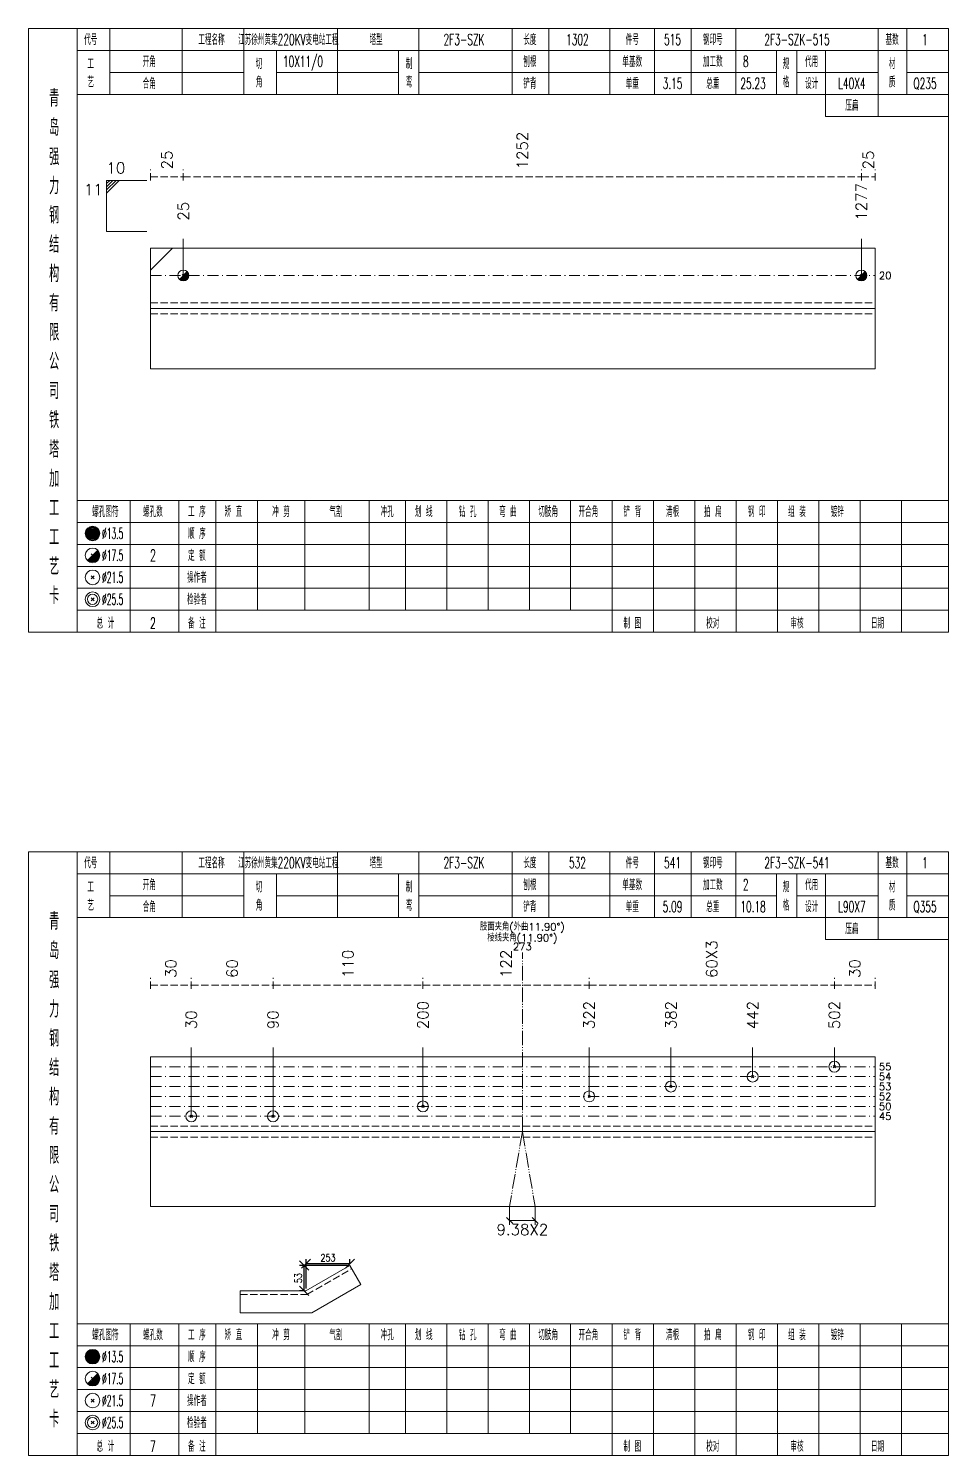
# Model space of a CAD drawing. Extents: x 0 to 4623, y -1159 to 4890.
# Drawn here: x 0 to 251.4, y 2025 to 2415 of the extents above; entities that cross this region are included whole.
import ezdxf
from ezdxf.enums import TextEntityAlignment as Align

# ---------------------------------------------------------------- set-up
doc = ezdxf.new("R2010")
doc.units = 0
doc.header["$MEASUREMENT"] = 0
for name, pattern in [('一点画线', [5.2, 3, -1, 0.2, -1]), ('制弯线', [5.9, 4, -0.5, 0.2, -0.5, 0.2, -0.5]), ('虚线', [2.75, 2, -0.75])]:
    doc.linetypes.add(name, pattern=pattern)
doc.layers.get('0').update_dxf_attribs({"linetype": 'CONTINUOUS', "lineweight": 25})
doc.layers.get('Defpoints').update_dxf_attribs({"linetype": 'CONTINUOUS'})
for name, color, linetype, lineweight in [('1', 7, 'CONTINUOUS', 25), ('2', 7, 'CONTINUOUS', 25), ('4', 7, 'CONTINUOUS', 25), ('5', 7, 'CONTINUOUS', 25)]:
    doc.layers.add(name, color=color, linetype=linetype, lineweight=lineweight)
doc.styles.add('DimFont', font='simplex.shx', dxfattribs={"width": 0.8, "bigfont": 'gbhzfs.shx'})
doc.styles.get("Standard").update_dxf_attribs({"font": 'simplex.shx', "width": 0.7, "height": 3, "bigfont": 'gbhzfs.shx'})
doc.dimstyles.new('DHDxfDimStyleOblique', dxfattribs={"dimtxt": 2.5, "dimasz": 2.5, "dimexe": 1.25, "dimexo": 0.625, "dimtad": 2, "dimtxsty": 'DimFont', "dimblk": 'OBLIQUE', "dimblk1": 'OBLIQUE', "dimblk2": 'OBLIQUE', "dimcen": 2.5, "dimadec": 0, "dimazin": 0, "dimtfac": 1, "dimtmove": 0, "dimatfit": 3, "dimfxl": 0, "dimarcsym": 0})

# ---------------------------------------------------------------- blocks, each defined once
blk = doc.blocks.new('_OBLIQUE')
at = {"color": 0, "linetype": 'ByBlock', "lineweight": -2}
blk.add_line((-0.5, -0.5), (0.5, 0.5), dxfattribs=at)
blk = doc.blocks.new('*D13')
at = {"layer": '2', "color": 7, "linetype": 'Continuous', "lineweight": -2}
for p, q in [((75.83, 2070.62), (75.83, 2078.68)), ((75.83, 2077.43), (87.83, 2077.43)), ((87.83, 2077.55), (87.83, 2078.68))]:
    blk.add_line(p, q, dxfattribs=at)
at = {"layer": 'Defpoints', "color": 0, "linetype": 'Continuous'}
for p in [(87.83, 2077.43), (87.83, 2076.93), (75.83, 2070)]:
    blk.add_point(p, dxfattribs=at)
at = {"layer": '2', "color": 7, "linetype": 'Continuous', "lineweight": -2, "xscale": 2.5, "yscale": 2.5, "zscale": 2.5, "rotation": 180}
blk.add_blockref('_OBLIQUE', (75.83, 2077.43), dxfattribs=at)
at = {"layer": '2', "color": 7, "linetype": 'Continuous', "lineweight": -2, "xscale": 2.5, "yscale": 2.5, "zscale": 2.5}
blk.add_blockref('_OBLIQUE', (87.83, 2077.43), dxfattribs=at)
at = {"layer": '2', "color": 7, "linetype": 'Continuous', "lineweight": 13, "insert": (81.83, 2079.05), "char_height": 2, "attachment_point": 5, "line_spacing_factor": 0.6, "style": 'DimFont'}
blk.add_mtext('253', dxfattribs=at)
blk = doc.blocks.new('*D14')
at = {"layer": '2', "color": 7, "linetype": 'Continuous', "lineweight": -2}
for p, q in [((87.2, 2076.93), (74.08, 2076.93)), ((75.33, 2070), (75.33, 2076.93)), ((75.2, 2070), (74.08, 2070))]:
    blk.add_line(p, q, dxfattribs=at)
at = {"layer": 'Defpoints', "color": 0, "linetype": 'Continuous'}
for p in [(75.33, 2076.93), (87.83, 2076.93), (75.83, 2070)]:
    blk.add_point(p, dxfattribs=at)
at = {"layer": '2', "color": 7, "linetype": 'Continuous', "lineweight": -2, "xscale": 2.5, "yscale": 2.5, "zscale": 2.5}
for p, rotation in [((75.33, 2076.93), 90), ((75.33, 2070), 270)]:
    blk.add_blockref('_OBLIQUE', p, dxfattribs=dict(at, rotation=rotation))
at = {"layer": '2', "color": 7, "linetype": 'Continuous', "lineweight": 13, "insert": (73.7, 2073.46), "char_height": 2, "attachment_point": 5, "rotation": 90, "line_spacing_factor": 0.6, "style": 'DimFont'}
blk.add_mtext('53', dxfattribs=at)
blk = doc.blocks.new('孔21.5')
at = {"layer": '5', "color": 7, "linetype": 'Continuous', "lineweight": 13}
for p, q in [((-0.2, -0.2), (0.2, 0.2)), ((-0.2, 0.2), (0.2, -0.2))]:
    blk.add_line(p, q, dxfattribs=at)
blk.add_circle((0, 0), 1, dxfattribs=at)
blk = doc.blocks.new('孔17.5')
at = {"layer": '5', "color": 7, "linetype": 'Continuous', "lineweight": 13}
for p, q in [((-0.707, -0.707), (0.707, 0.707)), ((-0.2, 0.2), (0.2, -0.2))]:
    blk.add_line(p, q, dxfattribs=at)
blk.add_circle((0, 0), 1, dxfattribs=at)
for radius in [0.9, 0.8, 0.7, 0.6, 0.5, 0.4, 0.3, 0.2, 0.1]:
    blk.add_arc((0, 0), radius, 225, 45, dxfattribs=at)

msp = doc.modelspace()

# ---------------------------------------------------------------- linework, layer by layer
at = {"color": 8, "linetype": '虚线', "lineweight": 9}
for p, q in [((33.3, 2373.5), (33.3, 2376.5)), ((42.3, 2373.5), (42.3, 2376.5)), ((42.3, 2373.5), (42.3, 2376.5)), ((227.596, 2373.5), (227.596, 2376.5)), ((227.596, 2373.5), (227.596, 2376.5)), ((231.4, 2373.5), (231.4, 2376.5)), ((33.3, 2374.5), (42.3, 2374.5)), ((42.3, 2374.5), (227.596, 2374.5)), ((227.596, 2374.5), (231.4, 2374.5)), ((33.3, 2152.5), (33.3, 2155.5)), ((33.3, 2153.5), (44.471, 2153.5)), ((44.471, 2152.5), (44.471, 2155.5)), ((44.471, 2152.5), (44.471, 2155.5)), ((44.471, 2153.5), (66.813, 2153.5)), ((66.813, 2152.5), (66.813, 2155.5)), ((66.813, 2152.5), (66.813, 2155.5)), ((66.813, 2153.5), (107.774, 2153.5)), ((107.774, 2152.5), (107.774, 2155.5)), ((107.774, 2152.5), (107.774, 2155.5)), ((107.774, 2153.5), (153.203, 2153.5)), ((153.203, 2152.5), (153.203, 2155.5)), ((153.203, 2152.5), (153.203, 2155.5)), ((153.203, 2153.5), (220.229, 2153.5)), ((220.229, 2152.5), (220.229, 2155.5)), ((220.229, 2152.5), (220.229, 2155.5)), ((220.229, 2153.5), (231.4, 2153.5)), ((231.4, 2152.5), (231.4, 2155.5))]:
    msp.add_line(p, q, dxfattribs=at)
at = {"color": 7, "linetype": 'Continuous', "lineweight": 13}
for p, q in [((21.3, 2373.5), (32.3, 2373.5)), ((21.3, 2359.5), (21.3, 2373.5)), ((22.175, 2373.5), (21.3, 2372.625)), ((23.05, 2373.5), (21.3, 2371.75)), ((23.925, 2373.5), (21.3, 2370.875)), ((24.8, 2373.5), (21.3, 2370)), ((21.3, 2359.5), (32.3, 2359.5)), ((42.3, 2347.5), (42.3, 2357.5)), ((227.596, 2347.5), (227.596, 2357.5)), ((33.3, 2349), (39.3, 2355)), ((44.471, 2117.692), (44.471, 2136.5)), ((66.813, 2117.692), (66.813, 2136.5)), ((107.774, 2120.406), (107.774, 2136.5)), ((153.203, 2123.121), (153.203, 2136.5)), ((175.545, 2125.835), (175.545, 2136.5)), ((197.887, 2128.549), (197.887, 2136.5)), ((220.229, 2131.263), (220.229, 2136.5)), ((131.464, 2093.022), (131.464, 2088.022)), ((138.449, 2093.022), (138.449, 2088.022)), ((132.312, 2088.374), (130.615, 2090.071)), ((131.464, 2089.222), (138.449, 2089.222)), ((139.298, 2088.374), (137.601, 2090.071))]:
    msp.add_line(p, q, dxfattribs=at)
at = {"color": 7, "linetype": 'Continuous', "lineweight": 18}
for p, q in [((33.3, 2355), (33.3, 2322)), ((33.3, 2355), (231.4, 2355)), ((231.4, 2355), (231.4, 2322)), ((33.3, 2338.5), (231.4, 2338.5)), ((33.3, 2133.978), (33.3, 2093.022)), ((33.3, 2133.978), (231.4, 2133.978)), ((231.4, 2133.978), (231.4, 2093.022)), ((33.3, 2113.5), (231.4, 2113.5))]:
    msp.add_line(p, q, dxfattribs=at)
at = {"color": 3, "linetype": '一点画线', "lineweight": 13}
for p, q in [((33.3, 2347.5), (231.4, 2347.5)), ((33.3, 2131.263), (231.4, 2131.263)), ((33.3, 2128.549), (231.4, 2128.549)), ((33.3, 2125.835), (231.4, 2125.835)), ((33.3, 2123.121), (231.4, 2123.121)), ((33.3, 2120.406), (231.4, 2120.406)), ((33.3, 2117.692), (231.4, 2117.692))]:
    msp.add_line(p, q, dxfattribs=at)
at = {"color": 1, "linetype": '虚线', "lineweight": 18}
for p, q in [((33.3, 2340), (231.4, 2340)), ((33.3, 2337), (231.4, 2337)), ((33.3, 2114.978), (231.4, 2114.978)), ((33.3, 2112.022), (231.4, 2112.022))]:
    msp.add_line(p, q, dxfattribs=at)
at = {"color": 190, "linetype": '制弯线', "lineweight": 13}
for q in [(134.957, 2162.5), (131.464, 2093.022), (138.449, 2093.022)]:
    msp.add_line((134.957, 2113.5), q, dxfattribs=at)
at = {"layer": '1', "color": 7, "linetype": 'Continuous', "lineweight": 18}
for p, q in [((33.3, 2322), (231.4, 2322)), ((33.3, 2093.022), (231.4, 2093.022))]:
    msp.add_line(p, q, dxfattribs=at)
at = {"layer": '2', "color": 7, "linetype": 'Continuous', "lineweight": 13}
for p, q in [((75.825, 2070), (87.825, 2076.928)), ((87.825, 2076.928), (90.825, 2071.732)), ((90.825, 2071.732), (77.433, 2064)), ((57.825, 2070), (75.825, 2070)), ((57.825, 2064), (57.825, 2070)), ((77.433, 2064), (57.825, 2064))]:
    msp.add_line(p, q, dxfattribs=at)
at = {"layer": '2', "color": 1, "linetype": '虚线', "lineweight": 13}
for p, q in [((76.093, 2069), (88.325, 2076.062)), ((57.825, 2069), (76.093, 2069))]:
    msp.add_line(p, q, dxfattribs=at)
at = {"layer": '4', "color": 1, "linetype": 'Continuous', "lineweight": 18}
for p, q in [((13.3, 2250), (13.3, 2415)), ((22.2, 2397), (22.2, 2415)), ((42, 2397), (42, 2415)), ((58.8, 2397), (58.8, 2415)), ((84.4, 2397), (84.4, 2415)), ((106.7, 2397), (106.7, 2415)), ((132.2, 2397), (132.2, 2415)), ((142.2, 2397), (142.2, 2415)), ((158.9, 2397), (158.9, 2415)), ((171.1, 2397), (171.1, 2415)), ((181.1, 2397), (181.1, 2415)), ((193.3, 2397), (193.3, 2415)), ((232.2, 2391), (232.2, 2415)), ((240, 2397), (240, 2415)), ((13.3, 2409), (251.4, 2409)), ((67.8, 2397), (67.8, 2409)), ((101.1, 2397), (101.1, 2409)), ((204.4, 2397), (204.4, 2409)), ((210, 2397), (210, 2409)), ((217.8, 2391), (217.8, 2409)), ((22.2, 2403), (58.8, 2403)), ((67.8, 2403), (101.1, 2403)), ((106.7, 2403), (204.4, 2403)), ((210, 2403), (232.2, 2403)), ((240, 2403), (251.4, 2403)), ((13.3, 2397), (251.4, 2397)), ((217.8, 2391), (251.4, 2391)), ((13.3, 2286), (251.4, 2286)), ((27.8, 2250), (27.8, 2286)), ((41.1, 2250), (41.1, 2286)), ((51.2, 2250), (51.2, 2286)), ((62.6, 2256), (62.6, 2286)), ((75.5, 2256), (75.5, 2286)), ((93.1, 2256), (93.1, 2286)), ((103, 2256), (103, 2286)), ((114.3, 2256), (114.3, 2286)), ((125.6, 2256), (125.6, 2286)), ((136.9, 2256), (136.9, 2286)), ((148.1, 2256), (148.1, 2286)), ((159.5, 2256), (159.5, 2286)), ((170.8, 2256), (170.8, 2286)), ((182.1, 2256), (182.1, 2286)), ((193.4, 2256), (193.4, 2286)), ((204.7, 2256), (204.7, 2286)), ((216, 2256), (216, 2286)), ((227.3, 2256), (227.3, 2286)), ((238.6, 2256), (238.6, 2286)), ((13.3, 2280), (251.4, 2280)), ((13.3, 2274), (251.4, 2274)), ((13.3, 2268), (251.4, 2268)), ((13.3, 2262), (251.4, 2262)), ((13.3, 2256), (251.4, 2256)), ((159.5, 2250), (159.5, 2256)), ((170.8, 2250), (170.8, 2256)), ((182.1, 2250), (182.1, 2256)), ((193.4, 2250), (193.4, 2256)), ((204.7, 2250), (204.7, 2256)), ((216, 2250), (216, 2256)), ((227.3, 2250), (227.3, 2256)), ((238.6, 2250), (238.6, 2256)), ((13.3, 2025), (13.3, 2190)), ((22.2, 2172), (22.2, 2190)), ((42, 2172), (42, 2190)), ((58.8, 2172), (58.8, 2190)), ((84.4, 2172), (84.4, 2190)), ((106.7, 2172), (106.7, 2190)), ((132.2, 2172), (132.2, 2190)), ((142.2, 2172), (142.2, 2190)), ((158.9, 2172), (158.9, 2190)), ((171.1, 2172), (171.1, 2190)), ((181.1, 2172), (181.1, 2190)), ((193.3, 2172), (193.3, 2190)), ((232.2, 2166), (232.2, 2190)), ((240, 2172), (240, 2190)), ((13.3, 2184), (251.4, 2184)), ((67.8, 2172), (67.8, 2184)), ((101.1, 2172), (101.1, 2184)), ((204.4, 2172), (204.4, 2184)), ((210, 2172), (210, 2184)), ((217.8, 2166), (217.8, 2184)), ((22.2, 2178), (58.8, 2178)), ((67.8, 2178), (101.1, 2178)), ((106.7, 2178), (204.4, 2178)), ((210, 2178), (232.2, 2178)), ((240, 2178), (251.4, 2178)), ((13.3, 2172), (251.4, 2172)), ((217.8, 2166), (251.4, 2166)), ((13.3, 2061), (251.4, 2061)), ((27.8, 2025), (27.8, 2061)), ((41.1, 2025), (41.1, 2061)), ((51.2, 2025), (51.2, 2061)), ((62.6, 2031), (62.6, 2061)), ((75.5, 2031), (75.5, 2061)), ((93.1, 2031), (93.1, 2061)), ((103, 2031), (103, 2061)), ((114.3, 2031), (114.3, 2061)), ((125.6, 2031), (125.6, 2061)), ((136.9, 2031), (136.9, 2061)), ((148.1, 2031), (148.1, 2061)), ((159.5, 2031), (159.5, 2061)), ((170.8, 2031), (170.8, 2061)), ((182.1, 2031), (182.1, 2061)), ((193.4, 2031), (193.4, 2061)), ((204.7, 2031), (204.7, 2061)), ((216, 2031), (216, 2061)), ((227.3, 2031), (227.3, 2061)), ((238.6, 2031), (238.6, 2061)), ((13.3, 2055), (251.4, 2055)), ((13.3, 2049), (251.4, 2049)), ((13.3, 2043), (251.4, 2043)), ((13.3, 2037), (251.4, 2037)), ((13.3, 2031), (251.4, 2031)), ((159.5, 2025), (159.5, 2031)), ((170.8, 2025), (170.8, 2031)), ((182.1, 2025), (182.1, 2031)), ((193.4, 2025), (193.4, 2031)), ((204.7, 2025), (204.7, 2031)), ((216, 2025), (216, 2031)), ((227.3, 2025), (227.3, 2031)), ((238.6, 2025), (238.6, 2031))]:
    msp.add_line(p, q, dxfattribs=at)
at = {"layer": '4', "color": 7, "linetype": 'Continuous', "lineweight": 13}
for p, q in [((17.3, 2276.8), (17.7, 2277.2)), ((17.7, 2276.8), (17.3, 2277.2)), ((16.086, 2269.586), (18.914, 2272.414)), ((17.1, 2271.4), (17.9, 2270.6)), ((17.1, 2264.6), (17.9, 2265.4)), ((17.1, 2265.4), (17.9, 2264.6)), ((17.1, 2258.6), (17.9, 2259.4)), ((17.1, 2259.4), (17.9, 2258.6)), ((17.3, 2051.8), (17.7, 2052.2)), ((17.7, 2051.8), (17.3, 2052.2)), ((16.086, 2044.586), (18.914, 2047.414)), ((17.1, 2046.4), (17.9, 2045.6)), ((17.1, 2039.6), (17.9, 2040.4)), ((17.1, 2040.4), (17.9, 2039.6)), ((17.1, 2033.6), (17.9, 2034.4)), ((17.1, 2034.4), (17.9, 2033.6))]:
    msp.add_line(p, q, dxfattribs=at)
at = {"layer": '4', "color": 1, "linetype": 'Continuous', "lineweight": 18}
for points in [[(0, 2415), (0, 2250), (251.4, 2250), (251.4, 2415)], [(0, 2190), (0, 2025), (251.4, 2025), (251.4, 2190)]]:
    msp.add_lwpolyline(points, close=True, dxfattribs=at)
at = {"layer": '4', "color": 7, "linetype": 'Continuous', "lineweight": 13}
for centre, radius in [((17.5, 2277), 2), ((17.5, 2277), 1.8), ((17.5, 2277), 1.6), ((17.5, 2277), 1.4), ((17.5, 2277), 1.2), ((17.5, 2277), 1), ((17.5, 2277), 0.8), ((17.5, 2277), 0.6), ((17.5, 2277), 0.4), ((17.5, 2277), 0.2), ((17.5, 2271), 2), ((17.5, 2265), 2), ((17.5, 2259), 2), ((17.5, 2259), 1.4), ((17.5, 2052), 2), ((17.5, 2052), 1.8), ((17.5, 2052), 1.6), ((17.5, 2052), 1.4), ((17.5, 2052), 1.2), ((17.5, 2052), 1), ((17.5, 2052), 0.8), ((17.5, 2052), 0.6), ((17.5, 2052), 0.4), ((17.5, 2052), 0.2), ((17.5, 2046), 2), ((17.5, 2040), 2), ((17.5, 2034), 2), ((17.5, 2034), 1.4)]:
    msp.add_circle(centre, radius, dxfattribs=at)
for centre, radius in [((17.5, 2271), 1.8), ((17.5, 2271), 1.6), ((17.5, 2271), 1.4), ((17.5, 2271), 1.2), ((17.5, 2271), 1), ((17.5, 2271), 0.8), ((17.5, 2271), 0.6), ((17.5, 2271), 0.4), ((17.5, 2271), 0.2), ((17.5, 2046), 1.8), ((17.5, 2046), 1.6), ((17.5, 2046), 1.4), ((17.5, 2046), 1.2), ((17.5, 2046), 1), ((17.5, 2046), 0.8), ((17.5, 2046), 0.6), ((17.5, 2046), 0.4), ((17.5, 2046), 0.2)]:
    msp.add_arc(centre, radius, 225, 45, dxfattribs=at)

# ---------------------------------------------------------------- block references
at = {"color": 7, "linetype": 'Continuous', "lineweight": 13, "xscale": 1.5, "yscale": 1.5, "zscale": 1.5}
for name, p in [('孔17.5', (42.3, 2347.5)), ('孔17.5', (227.596, 2347.5)), ('孔21.5', (197.887, 2128.549)), ('孔21.5', (220.229, 2131.263)), ('孔21.5', (175.545, 2125.835)), ('孔21.5', (107.774, 2120.406)), ('孔21.5', (153.203, 2123.121)), ('孔21.5', (44.471, 2117.692)), ('孔21.5', (66.813, 2117.692))]:
    msp.add_blockref(name, p, dxfattribs=at)

# ---------------------------------------------------------------- texts
at = {"color": 8, "linetype": 'Continuous', "lineweight": 9}
for s, p in [('1252', (134.948, 2376.5)), ('25', (37.8, 2376.5)), ('25', (229.498, 2376.5)), ('60X3', (186.716, 2155.5)), ('110', (87.293, 2155.5)), ('122', (130.488, 2155.5)), ('30', (38.886, 2155.5)), ('60', (55.642, 2155.5)), ('30', (225.814, 2155.5))]:
    msp.add_text(s, height=3, rotation=90, dxfattribs=at).set_placement(p, align=Align.MIDDLE_LEFT)
at = {"color": 7, "linetype": 'Continuous', "lineweight": 13}
msp.add_text('10', height=3, dxfattribs=at).set_placement((21.3, 2374.5), align=Align.BOTTOM_LEFT)
msp.add_text('11', height=3, dxfattribs=at).set_placement((20.3, 2372.5), align=Align.TOP_RIGHT)
for s, p in [('1277', (227.596, 2362.5)), ('25', (42.3, 2362.5)), ('30', (44.471, 2141.5)), ('90', (66.813, 2141.5)), ('200', (107.774, 2141.5)), ('322', (153.203, 2141.5)), ('382', (175.545, 2141.5)), ('442', (197.887, 2141.5)), ('502', (220.229, 2141.5))]:
    msp.add_text(s, height=3, rotation=90, dxfattribs=at).set_placement(p, align=Align.MIDDLE_LEFT)
for s, p in [('20', (232.4, 2347.5)), ('55', (232.4, 2131.263)), ('54', (232.4, 2128.549)), ('53', (232.4, 2125.835)), ('52', (232.4, 2123.121)), ('50', (232.4, 2120.406)), ('45', (232.4, 2117.692))]:
    msp.add_text(s, height=2, dxfattribs=at).set_placement(p, align=Align.MIDDLE_LEFT)
msp.add_text('肢面夹角(外曲11.90%%d)', height=2, dxfattribs=at).set_placement((134.957, 2170.5), align=Align.TOP_CENTER)
for s, height, p in [('棱线夹角(11.90%%d)', 2, (134.957, 2166.5)), ('9.38X2', 3, (134.957, 2086.722))]:
    msp.add_text(s, height=height, dxfattribs=at).set_placement(p, align=Align.MIDDLE_CENTER)
msp.add_text('273', height=2, dxfattribs=at).set_placement((134.957, 2162.5), align=Align.BOTTOM_CENTER)
at = {"layer": '4', "color": 1, "linetype": 'Continuous', "lineweight": 13}
for s, height, width, p in [('代号', 3, 0.6, (17, 2412)), ('工程名称', 3, 0.6, (50, 2412)), ('江苏徐州黄集220KV变电站工程', 3, 0.6, (71, 2412)), ('塔型', 3, 0.6, (95, 2412)), ('2F3-SZK', 3, 0.6, (119, 2412)), ('长度', 3, 0.6, (137, 2412)), ('1302', 3, 0.6, (150, 2412)), ('件号', 3, 0.6, (165, 2412)), ('515', 3, 0.6, (176, 2412)), ('钢印号', 3, 0.6, (187, 2412)), ('2F3-SZK-515', 3, 0.6, (210, 2412)), ('基数', 3, 0.6, (236, 2412)), ('1', 3, 0.6, (245, 2412)), ('工', 3, 0.6, (17, 2405.4)), ('开角', 3, 0.6, (33, 2406)), ('切', 3, 0.6, (63, 2405.4)), ('10X11/0', 3, 0.6, (75, 2406)), ('制', 3, 0.6, (104, 2405.4)), ('刨根', 3, 0.6, (137, 2406)), ('单基数', 3, 0.6, (165, 2406)), ('加工数', 3, 0.6, (187, 2406)), ('8', 3, 0.6, (196, 2406)), ('规', 3, 0.6, (207, 2405.4)), ('代用', 3, 0.6, (214, 2406)), ('材', 3, 0.6, (236, 2405.4)), ('青', 4.6, 0.8, (7, 2396)), ('艺', 3, 0.6, (17, 2400.4)), ('合角', 3, 0.6, (33, 2400)), ('角', 3, 0.6, (63, 2400.4)), ('弯', 3, 0.6, (104, 2400.4)), ('铲背', 3, 0.6, (137, 2400)), ('单重', 3, 0.6, (165, 2400)), ('3.15', 3, 0.6, (176, 2400)), ('总重', 3, 0.6, (187, 2400)), ('25.23', 3, 0.6, (198, 2400)), ('格', 3, 0.6, (207, 2400.4)), ('设计', 3, 0.6, (214, 2400)), ('L40X4', 3, 0.6, (225, 2400)), ('质', 3, 0.6, (236, 2400.4)), ('Q235', 3, 0.6, (245, 2400)), ('压扁', 3, 0.6, (225, 2394)), ('岛', 4.6, 0.8, (7, 2388)), ('强', 4.6, 0.8, (7, 2380)), ('力', 4.6, 0.8, (7, 2372)), ('钢', 4.6, 0.8, (7, 2364)), ('结', 4.6, 0.8, (7, 2356)), ('构', 4.6, 0.8, (7, 2348)), ('有', 4.6, 0.8, (7, 2340)), ('限', 4.6, 0.8, (7, 2332)), ('公', 4.6, 0.8, (7, 2324)), ('司', 4.6, 0.8, (7, 2316)), ('铁', 4.6, 0.8, (7, 2308)), ('塔', 4.6, 0.8, (7, 2300)), ('加', 4.6, 0.8, (7, 2292)), ('工', 4.6, 0.8, (7, 2284)), ('螺孔图符', 3, 0.6, (21, 2283)), ('螺孔数', 3, 0.6, (34, 2283)), ('工 序', 3, 0.6, (46, 2283)), ('矫 直', 3, 0.6, (56, 2283)), ('冲 剪', 3, 0.6, (69, 2283)), ('气割', 3, 0.6, (84, 2283)), ('冲孔', 3, 0.6, (98, 2283)), ('划 线', 3, 0.6, (108, 2283)), ('钻 孔', 3, 0.6, (120, 2283)), ('弯 曲', 3, 0.6, (131, 2283)), ('切肢角', 3, 0.6, (142, 2283)), ('开合角', 3, 0.6, (153, 2283)), ('铲 背', 3, 0.6, (165, 2283)), ('清根', 3, 0.6, (176, 2283)), ('拍 扁', 3, 0.6, (187, 2283)), ('钢 印', 3, 0.6, (199, 2283)), ('组 装', 3, 0.6, (210, 2283)), ('镀锌', 3, 0.6, (221, 2283)), ('工', 4.6, 0.8, (7, 2276)), ('%%C13.5', 3, 0.5, (23, 2277)), ('顺 序', 3, 0.6, (46, 2277)), ('艺', 4.6, 0.8, (7, 2268)), ('%%C17.5', 3, 0.5, (23, 2271)), ('2', 3.2, 0.6, (34, 2271)), ('定 额', 3, 0.6, (46, 2271)), ('%%C21.5', 3, 0.5, (23, 2265)), ('操作者', 3, 0.6, (46, 2265)), ('卡', 4.6, 0.8, (7, 2260)), ('%%C25.5', 3, 0.5, (23, 2259)), ('检验者', 3, 0.6, (46, 2259)), ('总 计', 3, 0.6, (21, 2252.5)), ('备 注', 3, 0.6, (46, 2252.5)), ('制 图', 3, 0.6, (165, 2252.5)), ('校对', 3, 0.6, (187, 2252.5)), ('审核', 3, 0.6, (210, 2252.5)), ('日期', 3, 0.6, (232, 2252.5)), ('2', 3, 0.6, (34, 2252.5)), ('代号', 3, 0.6, (17, 2187)), ('工程名称', 3, 0.6, (50, 2187)), ('江苏徐州黄集220KV变电站工程', 3, 0.6, (71, 2187)), ('塔型', 3, 0.6, (95, 2187)), ('2F3-SZK', 3, 0.6, (119, 2187)), ('长度', 3, 0.6, (137, 2187)), ('532', 3, 0.6, (150, 2187)), ('件号', 3, 0.6, (165, 2187)), ('541', 3, 0.6, (176, 2187)), ('钢印号', 3, 0.6, (187, 2187)), ('2F3-SZK-541', 3, 0.6, (210, 2187)), ('基数', 3, 0.6, (236, 2187)), ('1', 3, 0.6, (245, 2187)), ('工', 3, 0.6, (17, 2180.4)), ('开角', 3, 0.6, (33, 2181)), ('切', 3, 0.6, (63, 2180.4)), ('制', 3, 0.6, (104, 2180.4)), ('刨根', 3, 0.6, (137, 2181)), ('单基数', 3, 0.6, (165, 2181)), ('加工数', 3, 0.6, (187, 2181)), ('2', 3, 0.6, (196, 2181)), ('规', 3, 0.6, (207, 2180.4)), ('代用', 3, 0.6, (214, 2181)), ('材', 3, 0.6, (236, 2180.4)), ('艺', 3, 0.6, (17, 2175.4)), ('合角', 3, 0.6, (33, 2175)), ('角', 3, 0.6, (63, 2175.4)), ('弯', 3, 0.6, (104, 2175.4)), ('铲背', 3, 0.6, (137, 2175)), ('单重', 3, 0.6, (165, 2175)), ('5.09', 3, 0.6, (176, 2175)), ('总重', 3, 0.6, (187, 2175)), ('10.18', 3, 0.6, (198, 2175)), ('格', 3, 0.6, (207, 2175.4)), ('设计', 3, 0.6, (214, 2175)), ('L90X7', 3, 0.6, (225, 2175)), ('质', 3, 0.6, (236, 2175.4)), ('Q355', 3, 0.6, (245, 2175)), ('青', 4.6, 0.8, (7, 2171)), ('压扁', 3, 0.6, (225, 2169)), ('岛', 4.6, 0.8, (7, 2163)), ('强', 4.6, 0.8, (7, 2155)), ('力', 4.6, 0.8, (7, 2147)), ('钢', 4.6, 0.8, (7, 2139)), ('结', 4.6, 0.8, (7, 2131)), ('构', 4.6, 0.8, (7, 2123)), ('有', 4.6, 0.8, (7, 2115)), ('限', 4.6, 0.8, (7, 2107)), ('公', 4.6, 0.8, (7, 2099)), ('司', 4.6, 0.8, (7, 2091)), ('铁', 4.6, 0.8, (7, 2083)), ('塔', 4.6, 0.8, (7, 2075)), ('加', 4.6, 0.8, (7, 2067)), ('工', 4.6, 0.8, (7, 2059)), ('螺孔图符', 3, 0.6, (21, 2058)), ('螺孔数', 3, 0.6, (34, 2058)), ('工 序', 3, 0.6, (46, 2058)), ('矫 直', 3, 0.6, (56, 2058)), ('冲 剪', 3, 0.6, (69, 2058)), ('气割', 3, 0.6, (84, 2058)), ('冲孔', 3, 0.6, (98, 2058)), ('划 线', 3, 0.6, (108, 2058)), ('钻 孔', 3, 0.6, (120, 2058)), ('弯 曲', 3, 0.6, (131, 2058)), ('切肢角', 3, 0.6, (142, 2058)), ('开合角', 3, 0.6, (153, 2058)), ('铲 背', 3, 0.6, (165, 2058)), ('清根', 3, 0.6, (176, 2058)), ('拍 扁', 3, 0.6, (187, 2058)), ('钢 印', 3, 0.6, (199, 2058)), ('组 装', 3, 0.6, (210, 2058)), ('镀锌', 3, 0.6, (221, 2058)), ('工', 4.6, 0.8, (7, 2051)), ('%%C13.5', 3, 0.5, (23, 2052)), ('顺 序', 3, 0.6, (46, 2052)), ('%%C17.5', 3, 0.5, (23, 2046)), ('定 额', 3, 0.6, (46, 2046)), ('艺', 4.6, 0.8, (7, 2043)), ('%%C21.5', 3, 0.5, (23, 2040)), ('7', 3.2, 0.6, (34, 2040)), ('操作者', 3, 0.6, (46, 2040)), ('卡', 4.6, 0.8, (7, 2035)), ('检验者', 3, 0.6, (46, 2034)), ('%%C25.5', 3, 0.5, (23, 2034)), ('总 计', 3, 0.6, (21, 2027.5)), ('7', 3, 0.6, (34, 2027.5)), ('备 注', 3, 0.6, (46, 2027.5)), ('制 图', 3, 0.6, (165, 2027.5)), ('校对', 3, 0.6, (187, 2027.5)), ('审核', 3, 0.6, (210, 2027.5)), ('日期', 3, 0.6, (232, 2027.5))]:
    msp.add_text(s, height=height, dxfattribs=dict(at, width=width)).set_placement(p, align=Align.MIDDLE_CENTER)

# ---------------------------------------------------------------- dimensions: what is measured, and where the dimension line sits
at = {"layer": '2', "color": 7, "linetype": 'Continuous', "lineweight": 13}
dim = msp.add_linear_dim(base=(87.825, 2077.428), p1=(75.825, 2070), p2=(87.825, 2076.928), text='253', dimstyle='DHDxfDimStyleOblique', override={"dimtxt": 2, "dimclrd": 7, "dimclre": 7, "dimclrt": 7}, dxfattribs=at)
dim.commit()
dim.dimension.update_dxf_attribs({"geometry": '*D13', "text_midpoint": (81.825, 2077.428), "dimtype": 160})
dim = msp.add_linear_dim(base=(75.325, 2076.928), p1=(75.825, 2070), p2=(87.825, 2076.928), angle=90, text='53', dimstyle='DHDxfDimStyleOblique', override={"dimtxt": 2, "dimclrd": 7, "dimclre": 7, "dimclrt": 7}, dxfattribs=at)
dim.commit()
dim.dimension.update_dxf_attribs({"geometry": '*D14', "text_midpoint": (75.325, 2073.464), "dimtype": 160})

doc.saveas('drawing.dxf')
